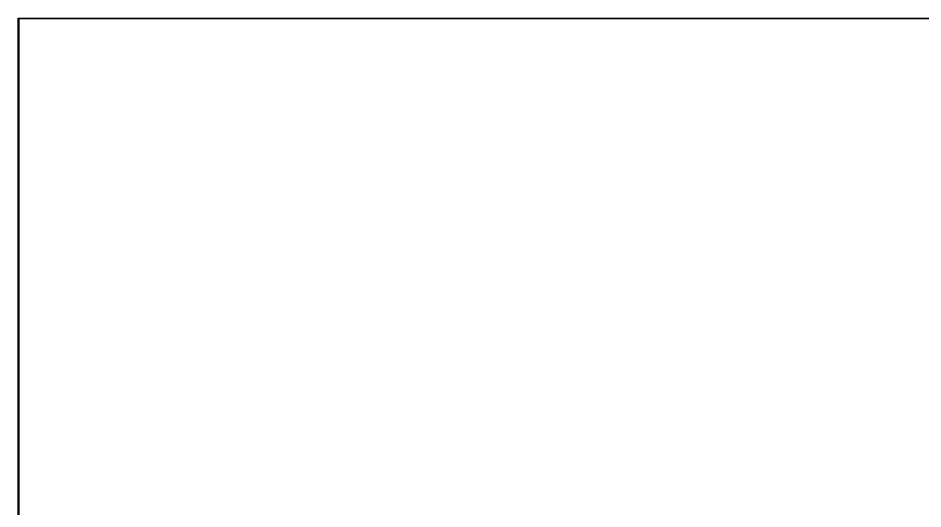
# Model space of a CAD drawing. Extents: x 20 to 116, y -135 to -20.
# Drawn here: x 20 to 73, y -48.7 to -20 of the extents above; entities that cross this region are included whole.
import ezdxf

# ---------------------------------------------------------------- set-up
doc = ezdxf.new("R2010")
doc.units = 0
doc.layers.add('BLACK', color=7, linetype='CONTINUOUS')

msp = doc.modelspace()

# ---------------------------------------------------------------- linework, layer by layer
at = {"layer": 'BLACK', "linetype": 'Continuous'}
for p, q in [((19.9749, -20), (19.9754, -19.9951)), ((19.975, -20.0012), (19.9749, -20)), ((19.975, -134.999), (19.975, -20.0012)), ((19.9754, -19.9951), (19.9768, -19.9904)), ((19.9768, -19.9904), (19.9791, -19.986)), ((19.9791, -19.986), (19.9822, -19.9822)), ((19.9822, -19.9822), (19.986, -19.9791)), ((19.986, -19.9791), (19.9904, -19.9768)), ((19.9904, -19.9768), (19.9951, -19.9754)), ((19.9951, -19.9754), (19.9988, -19.975)), ((19.9988, -19.975), (20, -19.9749)), ((20, -19.9749), (20.0012, -19.975)), ((20.0012, -19.975), (115.999, -19.975)), ((20.025, -20.025), (20.025, -134.975)), ((115.975, -20.025), (20.025, -20.025))]:
    msp.add_line(p, q, dxfattribs=at)

doc.saveas('drawing.dxf')
